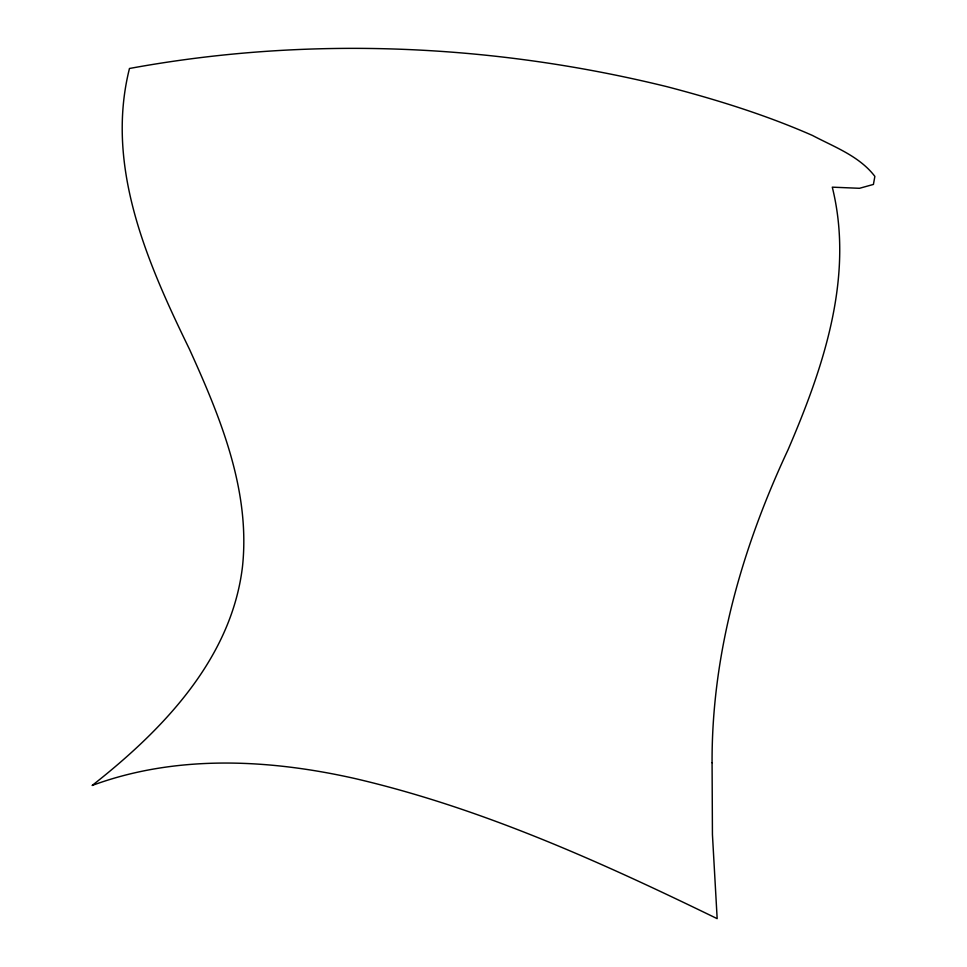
<?xml version="1.0" encoding="UTF-8"?>
<svg xmlns="http://www.w3.org/2000/svg" width="967" height="967" viewBox="0 0 967 967"><rect width="100%" height="100%" fill="white"/><g stroke="black" fill="none" stroke-linecap="round" stroke-linejoin="round"><path stroke-width="1.45" d="M712.075 762.697L712.437 834.569L717.163 918.65C600.628 861.996 481.385 807.904 354.659 778.471C268.572 759.119 176.127 754.393 92.131 785.482C162.093 730.568 231.306 659.349 242.451 566.916C250.671 490.583 220.343 417.321 189.484 349.28C147.407 262.891 104.847 166.445 129.469 68.488C307.349 35.839 491.768 43.588 667.194 86.74C716.656 99.698 765.622 114.855 812.485 135.465C834.352 147.02 859.385 156.086 874.869 176.393L873.419 184.431L859.494 188.299L832.285 187.163C854.526 276.876 823.219 367.919 788.02 449.824C742.136 547.793 711.639 653.789 712.075 762.697"/></g></svg>
